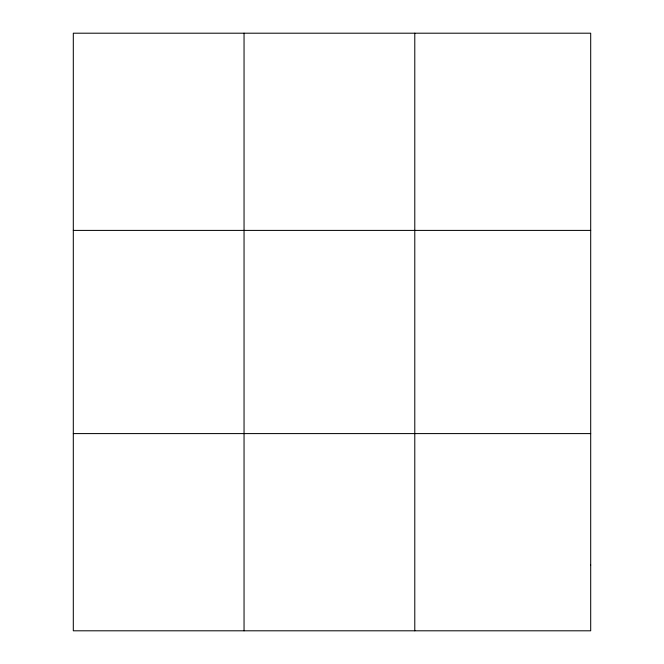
<?xml version="1.0" encoding="UTF-8"?>
<svg xmlns="http://www.w3.org/2000/svg" width="664" height="664" viewBox="0 0 664 664"><rect width="100%" height="100%" fill="white"/><g stroke="black" fill="none" stroke-linecap="round" stroke-linejoin="round"><path stroke-width="1" d="M244.045 630.8L244.045 33.2M414.784 630.8L414.784 33.2M73.306 230.408L590.694 230.408M73.306 433.592L590.694 433.592M590.694 565.064L590.694 630.8L73.306 630.8L73.306 33.2L590.694 33.2L590.694 565.064"/></g></svg>
